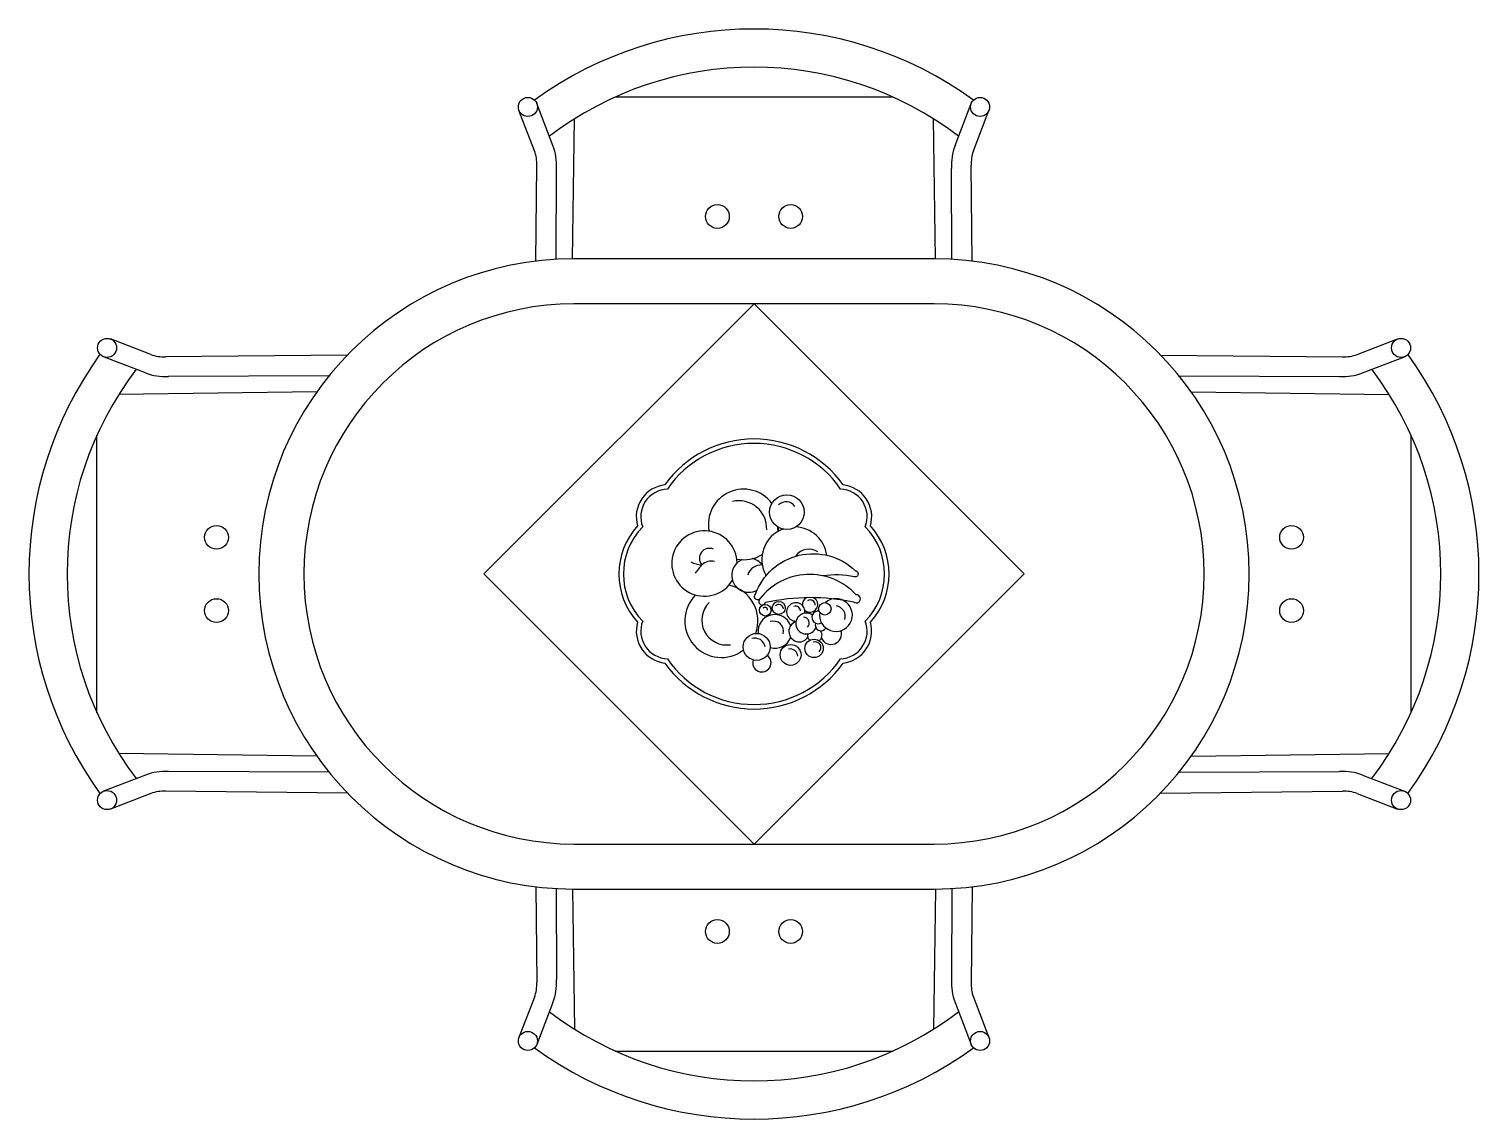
# Model space of a CAD drawing. Header units: millimetres. Extents: x -927.41 to -925.8, y 2619.8 to 2621.01.
import ezdxf

# ---------------------------------------------------------------- set-up
doc = ezdxf.new("R2010")
doc.units = ezdxf.units.MM
doc.header["$LTSCALE"] = 10
doc.layers.add('Móveis_mesas', color=2, linetype='Continuous')

msp = doc.modelspace()

# ---------------------------------------------------------------- linework, layer by layer
at = {"layer": 'Móveis_mesas', "color": 1}
for p, q in [((-926.7603, 2620.9336), (-926.452, 2620.9336)), ((-926.8077, 2620.7538), (-926.8057, 2620.9092)), ((-926.4046, 2620.7538), (-926.4066, 2620.9092)), ((-927.0917, 2620.6061), (-927.3116, 2620.6033)), ((-926.1206, 2620.6061), (-925.9007, 2620.6033)), ((-927.336, 2620.2496), (-927.336, 2620.5579)), ((-925.8763, 2620.2496), (-925.8763, 2620.5579)), ((-927.0917, 2620.2014), (-927.3116, 2620.2042)), ((-926.1206, 2620.2014), (-925.9007, 2620.2042)), ((-926.8077, 2620.0538), (-926.8057, 2619.8983)), ((-926.4046, 2620.0538), (-926.4066, 2619.8983)), ((-926.7603, 2619.8739), (-926.452, 2619.8739))]:
    msp.add_line(p, q, dxfattribs=at)
at = {"layer": 'Móveis_mesas'}
for p, q in [((-926.8499, 2620.8737), (-926.8672, 2620.9187)), ((-926.8295, 2620.8797), (-926.8474, 2620.9263)), ((-926.3828, 2620.8797), (-926.3649, 2620.9263)), ((-926.3623, 2620.8737), (-926.3451, 2620.9187)), ((-926.8485, 2620.7512), (-926.8474, 2620.8575)), ((-926.8259, 2620.7532), (-926.8256, 2620.8543)), ((-926.3864, 2620.7532), (-926.3867, 2620.8543)), ((-926.3638, 2620.7512), (-926.3648, 2620.8575)), ((-927.2761, 2620.6476), (-927.321, 2620.6648)), ((-925.9362, 2620.6476), (-925.8912, 2620.6648)), ((-927.2821, 2620.6271), (-927.3286, 2620.645)), ((-927.0578, 2620.647), (-927.2599, 2620.6451)), ((-926.1545, 2620.647), (-925.9524, 2620.6451)), ((-925.9301, 2620.6271), (-925.8836, 2620.645)), ((-927.0784, 2620.6238), (-927.2567, 2620.6232)), ((-926.1339, 2620.6238), (-925.9556, 2620.6232)), ((-927.2821, 2620.1804), (-927.3286, 2620.1625)), ((-927.0784, 2620.1838), (-927.2567, 2620.1843)), ((-926.1339, 2620.1838), (-925.9556, 2620.1843)), ((-925.9301, 2620.1804), (-925.8836, 2620.1625)), ((-927.0578, 2620.1605), (-927.2599, 2620.1625)), ((-926.1545, 2620.1605), (-925.9524, 2620.1625)), ((-927.2761, 2620.16), (-927.321, 2620.1427)), ((-925.9362, 2620.16), (-925.8912, 2620.1427)), ((-926.8485, 2620.0563), (-926.8474, 2619.95)), ((-926.8259, 2620.0543), (-926.8256, 2619.9532)), ((-926.3864, 2620.0543), (-926.3867, 2619.9532)), ((-926.3638, 2620.0563), (-926.3648, 2619.95)), ((-926.8499, 2619.9338), (-926.8672, 2619.8889)), ((-926.8295, 2619.9278), (-926.8474, 2619.8812)), ((-926.3828, 2619.9278), (-926.3649, 2619.8812)), ((-926.3623, 2619.9338), (-926.3451, 2619.8889))]:
    msp.add_line(p, q, dxfattribs=at)
msp.add_lwpolyline([(-926.4061, 2620.7538), (-926.8061, 2620.7538, 1), (-926.8061, 2620.0538), (-926.4061, 2620.0538, 1)], format="xyb", close=True, dxfattribs=at)
at = {"layer": 'Móveis_mesas', "color": 1}
for points in [[(-926.4061, 2620.7038), (-926.8061, 2620.7038, 1), (-926.8061, 2620.1038), (-926.4061, 2620.1038, 1)], [(-926.7355, 2620.3502, 0.464622), (-926.7051, 2620.3048, 0.515229), (-926.5071, 2620.3048, 0.464622), (-926.4768, 2620.3502, 0.385564), (-926.4768, 2620.4573, 0.464622), (-926.5071, 2620.5028, 0.515229), (-926.7051, 2620.5028, 0.464622), (-926.7355, 2620.4573, 0.385564)], [(-926.7298, 2620.3514, 0.514772), (-926.7024, 2620.3096, 0.527868), (-926.5099, 2620.3096, 0.514772), (-926.4825, 2620.3514, 0.408), (-926.4825, 2620.4561, 0.514772), (-926.5099, 2620.498, 0.527868), (-926.7024, 2620.498, 0.514772), (-926.7298, 2620.4561, 0.408)], [(-926.4926, 2620.3806, 0.466248), (-926.6, 2620.3757, 1.2349), (-926.5933, 2620.3723, -0.107322), (-926.4954, 2620.3729, 1.512351)]]:
    msp.add_lwpolyline(points, format="xyb", close=True, dxfattribs=at)
msp.add_lwpolyline([(-926.9061, 2620.4038), (-926.6061, 2620.1038), (-926.3061, 2620.4038), (-926.6061, 2620.7038)], close=True, dxfattribs=at)
for points in [[(-926.5862, 2620.4821, 0.800509), (-926.6561, 2620.4512, 0.800509)], [(-926.6192, 2620.4197, 1.061423), (-926.6027, 2620.3859, 1.061423)], [(-926.6, 2620.3757, -0.907273), (-926.6045, 2620.3813, -0.543155), (-926.4935, 2620.4074, -1.038224), (-926.4946, 2620.4006, 0.085615), (-926.5297, 2620.4017, 0.085615)]]:
    msp.add_lwpolyline(points, format="xyb", dxfattribs=at)
at = {"layer": 'Móveis_mesas'}
for centre in [(-926.8573, 2620.9225), (-926.355, 2620.9225), (-927.3248, 2620.6549), (-925.8874, 2620.6549), (-927.3248, 2620.1526), (-925.8874, 2620.1526), (-926.8573, 2619.8851), (-926.355, 2619.8851)]:
    msp.add_circle(centre, 0.0106, dxfattribs=at)
at = {"layer": 'Móveis_mesas', "color": 1}
for centre, radius in [((-926.6468, 2620.8009), 0.0132), ((-926.5654, 2620.8009), 0.0132), ((-926.5696, 2620.4725), 0.0192), ((-927.2032, 2620.4445), 0.0132), ((-926.009, 2620.4445), 0.0132), ((-927.2032, 2620.3631), 0.0132), ((-926.5936, 2620.3635), 0.00641), ((-926.5786, 2620.3661), 0.00725), ((-926.5274, 2620.3651), 0.00695), ((-926.009, 2620.3631), 0.0132), ((-926.6031, 2620.3228), 0.015), ((-926.5655, 2620.3139), 0.0116), ((-926.5394, 2620.3211), 0.0102), ((-926.6468, 2620.0067), 0.0132), ((-926.5654, 2620.0067), 0.0132)]:
    msp.add_circle(centre, radius, dxfattribs=at)
at = {"layer": 'Móveis_mesas'}
for centre, radius, start, end in [((-926.6061, 2620.5924), 0.4167, 54.165, 125.835), ((-926.6061, 2620.5924), 0.3744, 52.6198, 127.3802), ((-926.8859, 2620.8599), 0.0385, 356.4398, 21.0016), ((-926.886, 2620.858), 0.0605, 356.4398, 21.0297), ((-926.3263, 2620.858), 0.0605, 158.9703, 183.5602), ((-926.3264, 2620.8599), 0.0385, 158.9984, 183.5602), ((-926.9948, 2620.4038), 0.4167, 144.165, 215.835), ((-927.2623, 2620.6835), 0.0385, 248.9984, 273.5602), ((-925.95, 2620.6835), 0.0385, 266.4398, 291.0016), ((-926.2175, 2620.4038), 0.4167, 324.165, 35.835), ((-926.9948, 2620.4038), 0.3744, 142.6198, 217.3802), ((-926.2175, 2620.4038), 0.3744, 322.6198, 37.3802), ((-927.2604, 2620.6836), 0.0605, 248.9703, 273.5602), ((-925.9519, 2620.6836), 0.0605, 266.4398, 291.0297), ((-927.2604, 2620.1239), 0.0605, 86.4398, 111.0297), ((-925.9519, 2620.1239), 0.0605, 68.9703, 93.5602), ((-927.2623, 2620.124), 0.0385, 86.4398, 111.0016), ((-925.95, 2620.124), 0.0385, 68.9984, 93.5602), ((-926.886, 2619.9495), 0.0605, 338.9703, 3.5602), ((-926.3263, 2619.9495), 0.0605, 176.4398, 201.0297), ((-926.8859, 2619.9476), 0.0385, 338.9984, 3.5602), ((-926.3264, 2619.9476), 0.0385, 176.4398, 201.0016), ((-926.6061, 2620.2151), 0.3744, 232.6198, 307.3802), ((-926.6061, 2620.2151), 0.4167, 234.165, 305.835)]:
    msp.add_arc(centre, radius, start, end, dxfattribs=at)
at = {"layer": 'Móveis_mesas', "color": 1}
for centre, radius, start, end in [((-926.6227, 2620.4544), 0.0307, 357.3787, 103.7047), ((-926.5705, 2620.4721), 0.0119, 34.0385, 134.155), ((-926.6612, 2620.4154), 0.0363, 0.8768, 329.4845), ((-926.5612, 2620.4197), 0.0363, 110.3069, 209.4826), ((-926.5987, 2620.4511), 0.0193, 359.9016, 15.7922), ((-926.6177, 2620.4588), 0.0392, 348.5561, 355.1835), ((-926.5612, 2620.4197), 0.0363, 7.7212, 87.8046), ((-926.6557, 2620.4212), 0.0111, 65.4345, 220.7979), ((-926.6533, 2620.402), 0.0161, 78.1944, 132.3906), ((-926.6177, 2620.4588), 0.0392, 258.7961, 302.0807), ((-926.6119, 2620.4023), 0.0189, 37.2996, 79.0856), ((-926.545, 2620.4128), 0.0185, 57.5119, 142.4941), ((-926.661, 2620.4506), 0.0368, 245.2812, 265.0393), ((-926.6016, 2620.358), 0.0839, 138.2504, 146.2914), ((-926.5978, 2620.3977), 0.0161, 86.9605, 162.1237), ((-926.6119, 2620.4023), 0.0189, 357.2889, 0.5318), ((-926.6424, 2620.3516), 0.0406, 340.0127, 78.2097), ((-926.6424, 2620.3516), 0.0406, 134.726, 307.4942), ((-926.6365, 2620.3525), 0.0276, 134.8265, 279.0522), ((-926.5787, 2620.3644), 0.00542, 7.5949, 131.312), ((-926.5597, 2620.3617), 0.0102, 351.216, 272.0799), ((-926.5439, 2620.3699), 0.00855, 112.6029, 187.9305), ((-926.5439, 2620.3699), 0.00855, 227.0482, 67.8409), ((-926.5437, 2620.3693), 0.00563, 359.8541, 122.6908), ((-926.5151, 2620.3582), 0.0182, 170.8289, 130.2443), ((-926.5829, 2620.34), 0.0187, 20.4895, 187.1705), ((-926.594, 2620.3637), 0.00304, 355.6319, 138.7218), ((-926.5599, 2620.3626), 0.00546, 1.1962, 109.4412), ((-926.5481, 2620.3487), 0.0116, 54.0612, 337.2387), ((-926.5512, 2620.3493), 0.00643, 312.1823, 88.9486), ((-926.5349, 2620.3555), 0.00695, 80.8542, 302.4788), ((-926.5166, 2620.3566), 0.0119, 344.2982, 79.7385), ((-926.5846, 2620.3402), 0.0112, 344.2711, 108.304), ((-926.5558, 2620.34), 0.0116, 108.3512, 325.436), ((-926.5317, 2620.347), 0.00641, 159.9709, 329.7948), ((-926.5386, 2620.3358), 0.00802, 79.4268, 83.1422), ((-926.5386, 2620.3358), 0.00802, 308.3448, 37.0284), ((-926.5206, 2620.3371), 0.0116, 162.5606, 165.4157), ((-926.5206, 2620.3371), 0.0116, 203.0028, 19.032), ((-926.6053, 2620.3209), 0.0117, 9.1531, 106.8622), ((-926.5829, 2620.34), 0.0187, 253.8735, 339.6021), ((-926.5386, 2620.3358), 0.00802, 169.6672, 225.1742), ((-926.5382, 2620.322), 0.00641, 313.2515, 111.3257), ((-926.5974, 2620.3052), 0.0102, 162.0547, 53.5948), ((-926.5661, 2620.3117), 0.00881, 5.4146, 100.3797)]:
    msp.add_arc(centre, radius, start, end, dxfattribs=at)

doc.saveas('drawing.dxf')
